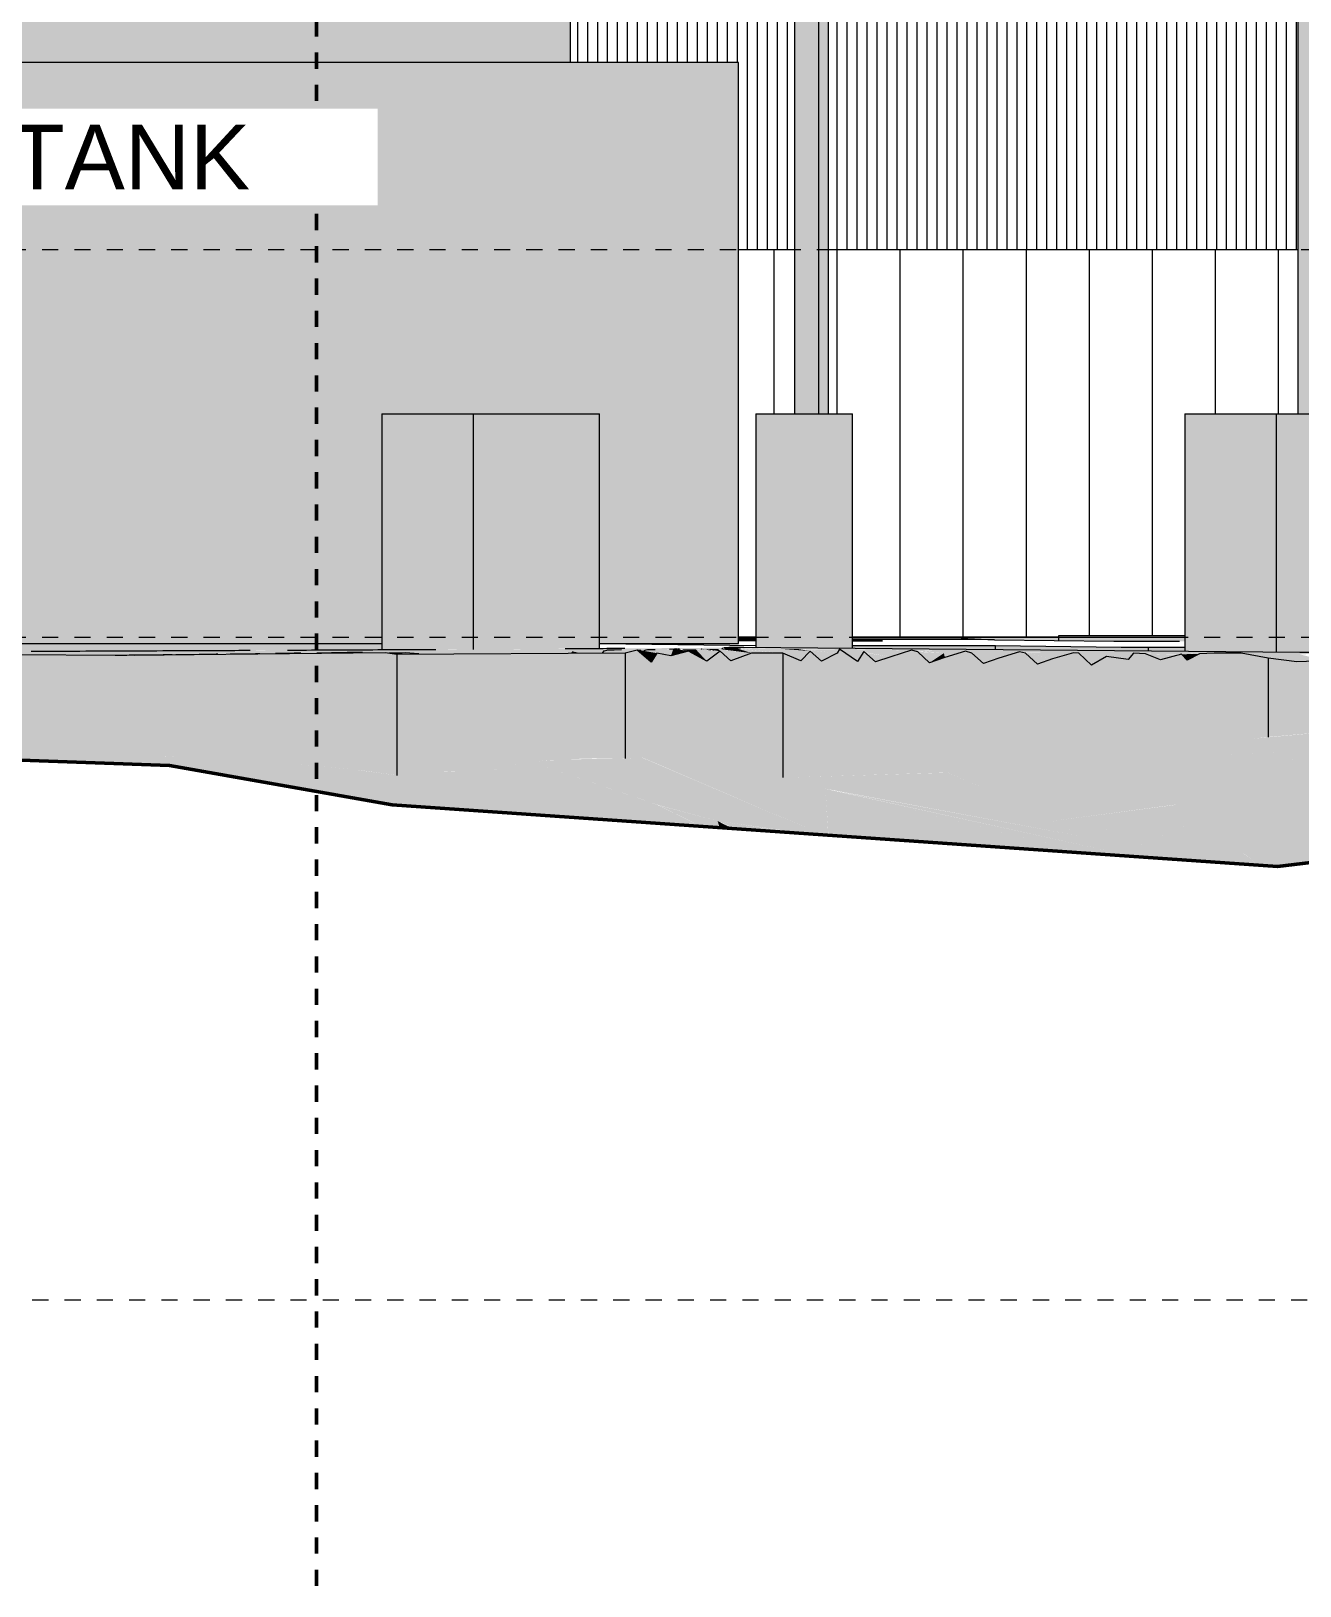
# Model space of a CAD drawing. Header units: metres. Extents: x -4613 to -4328, y -1 to 30.
# Drawn here: x -4534.2 to -4526.34, y -0.64 to 8.99 of the extents above; entities that cross this region are included whole.
import ezdxf

# ---------------------------------------------------------------- set-up
doc = ezdxf.new("R2010")
doc.units = ezdxf.units.M
doc.linetypes.add('AEC_Center', pattern=[0.024, 0.012, -0.004, 0.004, -0.004])
doc.linetypes.add('BOUNDARY', pattern=[0.016, 0.01, -0.003, 0, -0.003])
for name, color, linetype, lineweight in [('A-DETL', 90, 'Continuous', 13), ('A-FLOR', 192, 'Continuous', 5), ('A-FLOR-LEVL', 51, 'Continuous', 5), ('A-GENM', 13, 'Continuous', 5), ('A-WALL', 113, 'Continuous', 5), ('A-WALL-PATT', 111, 'Continuous', 5), ('C-TOPO', 7, 'Continuous', 5), ('G-ANNO-TEXT', 231, 'Continuous', 5), ('P-EQPM', 6, 'Continuous', 5), ('P-SANR-FIXT', 6, 'Continuous', 5)]:
    doc.layers.add(name, color=color, linetype=linetype, lineweight=lineweight)
doc.styles.add('Arial_1', font='arial.ttf', dxfattribs={"height": 0.4})

# ---------------------------------------------------------------- blocks, each defined once
blk = doc.blocks.new('Generic Models 4 - Generic Models 2-823071-SOUTH WEST')
at = {"layer": 'A-GENM'}
for points in [[(-4536.3021, 5.2), (-4536.0621, 5.2), (-4536.0621, 6.6218), (-4534.7135, 6.6218), (-4534.7135, 5.2), (-4533.066, 5.2), (-4533.066, 8.8), (-4536.3144, 8.8), (-4536.3144, 5.2)], [(-4533.066, 5.2), (-4532.025, 5.2), (-4532.025, 6.6218), (-4530.6763, 6.6218), (-4530.6763, 5.2), (-4529.8175, 5.2), (-4529.8175, 8.8), (-4533.066, 8.8), (-4533.066, 5.2849)]]:
    blk.add_hatch(color=256, dxfattribs=at).paths.add_polyline_path(points)
for p, q in [((-4536.316, 8.8), (-4536.316, 5.2)), ((-4533.066, 8.8), (-4536.316, 8.8)), ((-4529.816, 8.8), (-4533.066, 8.8)), ((-4529.816, 5.2), (-4529.816, 8.8)), ((-4536.316, 5.2), (-4536.0642, 5.2)), ((-4534.7142, 5.2), (-4533.066, 5.2)), ((-4533.066, 5.2), (-4532.0246, 5.2)), ((-4530.6752, 5.2), (-4529.816, 5.2))]:
    blk.add_line(p, q, dxfattribs=at)
blk = doc.blocks.new('Generic Models 6 - Generic Models 2-971374-SOUTH WEST')
at = {"layer": 'A-GENM'}
for points in [[(-4532.025, 5.1598), (-4531.4577, 5.1638), (-4531.4577, 6.6218), (-4532.025, 6.6218), (-4532.025, 5.16)], [(-4531.4577, 5.1629), (-4530.6763, 5.1687), (-4530.6763, 6.6218), (-4531.4577, 6.6218), (-4531.4577, 5.1638)], [(-4529.1091, 5.1691), (-4529.1091, 6.6218), (-4529.7091, 6.6218), (-4529.7091, 5.1744), (-4529.1595, 5.1696)], [(-4526.4821, 5.1463), (-4526.4821, 6.6218), (-4527.0495, 6.6218), (-4527.0495, 5.1512), (-4526.6279, 5.1475)], [(-4525.7008, 5.142), (-4525.7008, 6.6218), (-4526.4821, 6.6218), (-4526.4821, 5.1463), (-4525.8044, 5.1424), (-4525.7073, 5.142)]]:
    blk.add_hatch(color=256, dxfattribs=at).paths.add_polyline_path(points)
for p, q in [((-4532.025, 6.6218), (-4531.4577, 6.6218)), ((-4532.025, 6.6218), (-4532.025, 5.1598)), ((-4531.4577, 6.6218), (-4530.6763, 6.6218)), ((-4531.4577, 5.1629), (-4531.4577, 6.6218)), ((-4530.6763, 5.1677), (-4530.6763, 6.6218)), ((-4529.7091, 6.6218), (-4529.1091, 6.6218)), ((-4529.7091, 6.6218), (-4529.7091, 5.1744)), ((-4529.1091, 6.6218), (-4529.1091, 6.6218)), ((-4529.1091, 5.1691), (-4529.1091, 6.6218)), ((-4527.0495, 6.6218), (-4526.4821, 6.6218)), ((-4527.0495, 6.6218), (-4527.0495, 5.1512)), ((-4526.4821, 6.6218), (-4525.7008, 6.6218)), ((-4526.4821, 5.1463), (-4526.4821, 6.6218))]:
    blk.add_line(p, q, dxfattribs=at)
blk = doc.blocks.new('Generic Models 2 - Generic Models 2-983313-SOUTH WEST')
at = {"layer": 'A-GENM'}
blk.add_hatch(color=256, dxfattribs=at).paths.add_polyline_path([(-4536.8585, 5.2), (-4536.3144, 5.2), (-4536.3144, 8.8), (-4530.8585, 8.8), (-4530.8585, 9.2886), (-4536.8585, 9.2886), (-4536.8585, 5.4273)])
for p, q in [((-4536.8585, 9.2886), (-4530.8585, 9.2886)), ((-4536.8585, 5.2), (-4536.8585, 9.2886)), ((-4530.8585, 9.2886), (-4530.8585, 8.8)), ((-4536.3144, 5.2), (-4536.8585, 5.2))]:
    blk.add_line(p, q, dxfattribs=at)
blk = doc.blocks.new('Downpipe - L Spreader - Default-3252581-SOUTH WEST')
at = {"layer": 'P-SANR-FIXT'}
for points in [[(-4527.2283, 10.1709), (-4527.2244, 10.173), (-4527.2244, 10.6338), (-4527.2769, 10.6338), (-4527.2863, 10.6277), (-4527.2849, 10.2023), (-4527.25, 10.1793), (-4527.237, 10.173)], [(-4529.2612, 9.7918), (-4527.2283, 10.1709), (-4527.237, 10.173), (-4527.2663, 10.1893), (-4527.2863, 10.2021), (-4527.288, 10.172), (-4527.2902, 10.1709), (-4529.2815, 9.7995), (-4529.2699, 9.7939)], [(-4529.3191, 6.6218), (-4529.2573, 6.6218), (-4529.2573, 9.7925), (-4529.2612, 9.7918), (-4529.2699, 9.7939), (-4529.2829, 9.7992), (-4529.3191, 9.7918), (-4529.3191, 6.8516)]]:
    blk.add_hatch(color=256, dxfattribs=at).paths.add_polyline_path(points)
for p, q in [((-4527.2242, 10.6338), (-4527.2767, 10.6338)), ((-4527.2242, 10.1743), (-4527.2242, 10.6338)), ((-4529.2598, 9.7919), (-4527.227, 10.171)), ((-4529.2571, 6.6218), (-4529.2571, 9.7952))]:
    blk.add_line(p, q, dxfattribs=at)
for points, knots in [([(-4527.2242, 10.1743), (-4527.2242, 10.1738), (-4527.2245, 10.1718), (-4527.2275, 10.1701), (-4527.2363, 10.1723), (-4527.2472, 10.1776), (-4527.2577, 10.1837), (-4527.2662, 10.1892), (-4527.2738, 10.1943), (-4527.2801, 10.1988), (-4527.2833, 10.2011), (-4527.2849, 10.2023)], [0.3944422, 0.3944422, 0.3944422, 0.3944422, 0.4166667, 0.5, 0.5833333, 0.6666667, 0.7083333, 0.75, 0.7916667, 0.8125, 0.8333333, 0.8333333, 0.8333333, 0.8333333]), ([(-4529.2598, 9.7919), (-4529.2602, 9.7918), (-4529.2626, 9.7916), (-4529.2689, 9.7931), (-4529.2771, 9.797), (-4529.2814, 9.7994)], [0.4809899, 0.4809899, 0.4809899, 0.4809899, 0.5, 0.5833333, 0.6583709, 0.6583709, 0.6583709, 0.6583709])]:
    blk.add_open_spline(points, degree=3, knots=knots, dxfattribs=at)
blk = doc.blocks.new('Downpipe - L Spreader - Default-V22-SOUTH WEST')
at = {"layer": 'P-SANR-FIXT'}
for points in [[(-4524.2665, 10.06), (-4524.2675, 10.4369), (-4524.2849, 10.4366), (-4524.3169, 10.4357), (-4524.3157, 10.1145), (-4524.2987, 10.0915), (-4524.284, 10.0763)], [(-4524.1711, 9.9971), (-4524.1672, 9.9992), (-4524.1672, 10.46), (-4524.2354, 10.46), (-4524.2665, 10.4364), (-4524.2665, 10.06), (-4524.2278, 10.0285), (-4524.1929, 10.0055), (-4524.1799, 9.9992)], [(-4526.2993, 9.6809), (-4524.2665, 10.06), (-4524.2987, 10.0915), (-4524.3157, 10.1145), (-4524.3169, 10.1222), (-4526.3497, 9.7417), (-4526.3485, 9.7354), (-4526.3315, 9.7124), (-4526.3169, 9.6972)], [(-4526.204, 9.618), (-4524.1711, 9.9971), (-4524.1799, 9.9992), (-4524.2092, 10.0155), (-4524.2473, 10.0437), (-4524.2665, 10.06), (-4526.2993, 9.6809), (-4526.2606, 9.6494), (-4526.2257, 9.6264), (-4526.2127, 9.6201)], [(-4526.2993, 6.6218), (-4526.2993, 9.6809), (-4526.3315, 9.7124), (-4526.3485, 9.7354), (-4526.3497, 9.7417), (-4526.3485, 6.6218), (-4526.3109, 6.6218)], [(-4526.2734, 6.6218), (-4526.2001, 6.6218), (-4526.2001, 9.6187), (-4526.204, 9.618), (-4526.2127, 9.6201), (-4526.242, 9.6364), (-4526.2802, 9.6646), (-4526.2993, 9.6809), (-4526.2993, 6.6218), (-4526.2802, 6.6218)]]:
    blk.add_hatch(color=256, dxfattribs=at).paths.add_polyline_path(points)
for p, q in [((-4524.3171, 10.4365), (-4524.3171, 10.1195)), ((-4524.1671, 10.46), (-4524.2354, 10.46)), ((-4524.1671, 10.0005), (-4524.1671, 10.46)), ((-4524.3143, 10.1228), (-4526.3472, 9.7437)), ((-4526.2027, 9.6181), (-4524.1698, 9.9972)), ((-4526.3499, 9.7404), (-4526.3499, 6.6218)), ((-4526.1999, 6.6218), (-4526.1999, 9.6214))]:
    blk.add_line(p, q, dxfattribs=at)
for points, knots in [([(-4524.2665, 10.06), (-4524.2696, 10.0627), (-4524.2757, 10.0682), (-4524.2841, 10.0763), (-4524.2919, 10.0842), (-4524.2977, 10.0903), (-4524.3018, 10.095), (-4524.3056, 10.0995), (-4524.3097, 10.1046), (-4524.3134, 10.1101), (-4524.3159, 10.1147), (-4524.3171, 10.1183), (-4524.3171, 10.1201), (-4524.3169, 10.1208)], [0, 0, 0, 0, 0.0416667, 0.0833333, 0.125, 0.1666667, 0.1875, 0.2083333, 0.25, 0.2916667, 0.3333333, 0.375, 0.4166667, 0.4166667, 0.4166667, 0.4166667]), ([(-4524.1671, 10.0005), (-4524.1671, 10), (-4524.1673, 9.998), (-4524.1703, 9.9963), (-4524.1792, 9.9985), (-4524.1901, 10.0038), (-4524.2006, 10.0099), (-4524.2091, 10.0154), (-4524.2167, 10.0205), (-4524.223, 10.025), (-4524.2293, 10.0297), (-4524.2375, 10.0358), (-4524.2473, 10.0437), (-4524.257, 10.0518), (-4524.2633, 10.0573), (-4524.2665, 10.06)], [0.3944422, 0.3944422, 0.3944422, 0.3944422, 0.4166667, 0.5, 0.5833333, 0.6666667, 0.7083333, 0.75, 0.7916667, 0.8125, 0.8333333, 0.875, 0.9166667, 0.9583333, 1, 1, 1, 1]), ([(-4526.2993, 9.6809), (-4526.3024, 9.6837), (-4526.3085, 9.6892), (-4526.317, 9.6972), (-4526.3248, 9.705), (-4526.3305, 9.7112), (-4526.3347, 9.7159), (-4526.3385, 9.7204), (-4526.3425, 9.7255), (-4526.3462, 9.731), (-4526.3488, 9.7356), (-4526.35, 9.7392), (-4526.3499, 9.7428), (-4526.348, 9.7438), (-4526.3458, 9.7438)], [0, 0, 0, 0, 0.0416667, 0.0833333, 0.125, 0.1666667, 0.1875, 0.2083333, 0.25, 0.2916667, 0.3333333, 0.375, 0.4166667, 0.5, 0.5, 0.5, 0.5]), ([(-4526.2027, 9.6181), (-4526.2031, 9.618), (-4526.2055, 9.6178), (-4526.212, 9.6194), (-4526.223, 9.6247), (-4526.2334, 9.6308), (-4526.2419, 9.6363), (-4526.2495, 9.6414), (-4526.2558, 9.6459), (-4526.2622, 9.6506), (-4526.2703, 9.6567), (-4526.2802, 9.6646), (-4526.2899, 9.6726), (-4526.2962, 9.6781), (-4526.2993, 9.6809)], [0.4809899, 0.4809899, 0.4809899, 0.4809899, 0.5, 0.5833333, 0.6666667, 0.7083333, 0.75, 0.7916667, 0.8125, 0.8333333, 0.875, 0.9166667, 0.9583333, 1, 1, 1, 1])]:
    blk.add_open_spline(points, degree=3, knots=knots, dxfattribs=at)
blk = doc.blocks.new('Downpipe - L Spreader - Default-V23-SOUTH WEST')
at = {"layer": 'P-SANR-FIXT'}
for points in [[(-4527.3855, 10.2338), (-4527.3869, 10.6034), (-4527.4042, 10.6031), (-4527.4359, 10.6022), (-4527.4347, 10.2883), (-4527.4177, 10.2653), (-4527.403, 10.2501)], [(-4527.2902, 10.1709), (-4527.2863, 10.173), (-4527.2863, 10.6338), (-4527.3468, 10.6319), (-4527.3855, 10.6029), (-4527.3855, 10.2338), (-4527.3468, 10.2023), (-4527.3119, 10.1793), (-4527.2989, 10.173)], [(-4529.4183, 9.8547), (-4527.3855, 10.2338), (-4527.4215, 10.2699), (-4527.4347, 10.2883), (-4527.4359, 10.296), (-4529.4687, 9.9155), (-4529.4675, 9.9092), (-4529.4505, 9.8862), (-4529.4359, 9.871)], [(-4529.323, 9.7918), (-4527.2902, 10.1709), (-4527.2989, 10.173), (-4527.3282, 10.1893), (-4527.3663, 10.2175), (-4527.3855, 10.2338), (-4529.4183, 9.8547), (-4529.3796, 9.8232), (-4529.3447, 9.8002), (-4529.3318, 9.7939)], [(-4529.4183, 6.6218), (-4529.4183, 9.8547), (-4529.4505, 9.8862), (-4529.4675, 9.9092), (-4529.4687, 9.9155), (-4529.4675, 6.6218), (-4529.4301, 6.6218)], [(-4529.3927, 6.6218), (-4529.3191, 6.6218), (-4529.3191, 9.7925), (-4529.323, 9.7918), (-4529.3318, 9.7939), (-4529.3611, 9.8102), (-4529.3992, 9.8384), (-4529.4183, 9.8547), (-4529.4183, 6.6218), (-4529.3992, 6.6218)]]:
    blk.add_hatch(color=256, dxfattribs=at).paths.add_polyline_path(points)
for p, q in [((-4527.4361, 10.603), (-4527.4361, 10.2933)), ((-4527.2861, 10.6338), (-4527.3438, 10.6338)), ((-4527.2861, 10.1743), (-4527.2861, 10.6338)), ((-4527.4333, 10.2966), (-4529.4662, 9.9175)), ((-4529.3217, 9.7919), (-4527.2888, 10.171)), ((-4529.4689, 9.9142), (-4529.4689, 6.6218)), ((-4529.3189, 6.6218), (-4529.3189, 9.7952))]:
    blk.add_line(p, q, dxfattribs=at)
for points, knots in [([(-4527.3855, 10.2338), (-4527.3886, 10.2365), (-4527.3947, 10.242), (-4527.4031, 10.2501), (-4527.4109, 10.2579), (-4527.4167, 10.2641), (-4527.4208, 10.2688), (-4527.4246, 10.2732), (-4527.4287, 10.2784), (-4527.4324, 10.2839), (-4527.4349, 10.2884), (-4527.4361, 10.2921), (-4527.4361, 10.2939), (-4527.4359, 10.2946)], [0, 0, 0, 0, 0.0416667, 0.0833333, 0.125, 0.1666667, 0.1875, 0.2083333, 0.25, 0.2916667, 0.3333333, 0.375, 0.4166667, 0.4166667, 0.4166667, 0.4166667]), ([(-4527.2861, 10.1743), (-4527.2861, 10.1738), (-4527.2864, 10.1718), (-4527.2893, 10.1701), (-4527.2982, 10.1723), (-4527.3091, 10.1776), (-4527.3196, 10.1837), (-4527.3281, 10.1892), (-4527.3357, 10.1943), (-4527.342, 10.1988), (-4527.3483, 10.2035), (-4527.3565, 10.2096), (-4527.3663, 10.2174), (-4527.376, 10.2256), (-4527.3823, 10.2311), (-4527.3855, 10.2338)], [0.3944422, 0.3944422, 0.3944422, 0.3944422, 0.4166667, 0.5, 0.5833333, 0.6666667, 0.7083333, 0.75, 0.7916667, 0.8125, 0.8333333, 0.875, 0.9166667, 0.9583333, 1, 1, 1, 1]), ([(-4529.4183, 9.8547), (-4529.4214, 9.8575), (-4529.4275, 9.863), (-4529.436, 9.871), (-4529.4438, 9.8788), (-4529.4495, 9.885), (-4529.4537, 9.8896), (-4529.4575, 9.8941), (-4529.4615, 9.8993), (-4529.4653, 9.9047), (-4529.4678, 9.9093), (-4529.469, 9.913), (-4529.4689, 9.9165), (-4529.467, 9.9176), (-4529.4648, 9.9176)], [0, 0, 0, 0, 0.0416667, 0.0833333, 0.125, 0.1666667, 0.1875, 0.2083333, 0.25, 0.2916667, 0.3333333, 0.375, 0.4166667, 0.5, 0.5, 0.5, 0.5]), ([(-4529.3217, 9.7919), (-4529.3221, 9.7918), (-4529.3245, 9.7916), (-4529.331, 9.7932), (-4529.342, 9.7985), (-4529.3524, 9.8046), (-4529.361, 9.8101), (-4529.3685, 9.8152), (-4529.3748, 9.8197), (-4529.3812, 9.8243), (-4529.3893, 9.8305), (-4529.3992, 9.8384), (-4529.4089, 9.8464), (-4529.4153, 9.8519), (-4529.4183, 9.8547)], [0.4809899, 0.4809899, 0.4809899, 0.4809899, 0.5, 0.5833333, 0.6666667, 0.7083333, 0.75, 0.7916667, 0.8125, 0.8333333, 0.875, 0.9166667, 0.9583333, 1, 1, 1, 1])]:
    blk.add_open_spline(points, degree=3, knots=knots, dxfattribs=at)
blk = doc.blocks.new('grease trap - grease trap-1556562-SOUTH WEST')
at = {"layer": 'P-EQPM'}
for points in [[(-4527.0495, 5.2132), (-4527.0495, 5.25), (-4527.8317, 5.25), (-4527.8317, 5.2186), (-4527.3183, 5.214), (-4527.0834, 5.2136)], [(-4525.3459, 5.2033), (-4525.3459, 5.25), (-4525.7008, 5.25), (-4525.7008, 5.2039), (-4525.4772, 5.2035)]]:
    blk.add_hatch(color=256, dxfattribs=at).paths.add_polyline_path(points)
for p, q in [((-4527.8317, 5.25), (-4527.0495, 5.25)), ((-4527.8317, 5.2186), (-4527.8317, 5.25)), ((-4525.7008, 5.25), (-4525.3459, 5.25)), ((-4525.3459, 5.2033), (-4525.3459, 5.25))]:
    blk.add_line(p, q, dxfattribs=at)

msp = doc.modelspace()

# ---------------------------------------------------------------- hatches: boundary and pattern name
at = {"layer": 'A-FLOR'}
h = msp.add_hatch(color=256, dxfattribs=at)
h.paths.add_polyline_path([(-4536.1988, 5.139), (-4536.0621, 5.1424), (-4536.0638, 5.2), (-4536.3144, 5.2), (-4536.3144, 5.25), (-4536.8585, 5.25), (-4536.8585, 5.141), (-4536.294, 5.1393)])
h.paths.add_polyline_path([(-4534.7135, 5.1479), (-4532.025, 5.16), (-4532.025, 5.2), (-4534.7135, 5.2), (-4534.7135, 5.1488)])
h = msp.add_hatch(color=256, dxfattribs=at)
h.paths.add_polyline_path([(-4524.5022, 5.2093), (-4524.5022, 5.24), (-4525.3459, 5.24), (-4525.3459, 5.2107), (-4524.5566, 5.2094)])
h.paths.add_polyline_path([(-4527.8317, 5.2186), (-4527.8317, 5.24), (-4529.1091, 5.24), (-4529.1091, 5.235), (-4528.469, 5.2346), (-4528.2232, 5.2235), (-4528.0088, 5.2208)])
h.paths.add_polyline_path([(-4529.7818, 5.235), (-4529.7091, 5.235), (-4529.7091, 5.24), (-4529.8175, 5.24), (-4529.8175, 5.235)])
for points in [[(-4529.7091, 5.218), (-4529.7091, 5.2266), (-4529.7818, 5.2291), (-4529.8175, 5.2307), (-4529.8175, 5.2182), (-4529.7346, 5.218)], [(-4536.8416, 4.9962), (-4536.7972, 5.0167), (-4536.2915, 5.1351), (-4536.1089, 5.1355), (-4533.9925, 5.1276), (-4533.5571, 5.1271), (-4532.0231, 5.1431), (-4532.0016, 5.1424), (-4531.9833, 5.1404), (-4531.8547, 5.14), (-4531.7331, 5.1324), (-4530.8503, 5.14), (-4530.8399, 5.1498), (-4530.7952, 5.14), (-4530.6599, 5.14), (-4530.65, 5.1544), (-4530.6312, 5.1584), (-4530.4432, 5.1584), (-4530.442, 5.1574), (-4530.4175, 5.1567), (-4530.4021, 5.154), (-4530.3796, 5.1616), (-4530.0801, 5.1643), (-4530.0472, 5.1618), (-4530.044, 5.1662), (-4529.926, 5.1643), (-4529.9189, 5.1643), (-4529.9179, 5.1682), (-4529.7818, 5.1701), (-4529.7818, 5.175), (-4530.8906, 5.1662), (-4533.0719, 5.1548), (-4536.294, 5.1382), (-4537.5983, 5.1278), (-4537.5899, 5.0694), (-4536.8567, 4.9977)], [(-4526.6151, 5.1239), (-4526.3672, 5.14), (-4526.3385, 5.1327), (-4526.3385, 5.145), (-4529.7818, 5.175), (-4529.7818, 5.1701), (-4529.5741, 5.1682), (-4529.5418, 5.1663), (-4529.1895, 5.1646), (-4529.1892, 5.1646), (-4529.1857, 5.1622), (-4528.7986, 5.1583), (-4528.737, 5.1563), (-4528.7329, 5.1553), (-4528.469, 5.1533), (-4528.4042, 5.1513), (-4528.4009, 5.1502), (-4528.1481, 5.1484), (-4528.0665, 5.1463), (-4528.0601, 5.1449), (-4527.9313, 5.144), (-4527.7145, 5.1407), (-4527.7063, 5.1395), (-4527.5359, 5.1385), (-4527.3614, 5.1396), (-4527.202, 5.1336), (-4527.0714, 5.1342), (-4526.858, 5.14), (-4526.7011, 5.14), (-4526.6187, 5.1246)], [(-4528.2232, 5.1614), (-4528.2232, 5.1846), (-4529.1091, 5.186), (-4529.1091, 5.1691), (-4528.2389, 5.1616)], [(-4527.2777, 5.1532), (-4527.2777, 5.175), (-4527.5485, 5.1761), (-4528.2232, 5.1846), (-4528.2232, 5.1614), (-4527.3183, 5.1535)]]:
    msp.add_hatch(color=256, dxfattribs=at).paths.add_polyline_path(points)
h = msp.add_hatch(color=256, dxfattribs=at)
h.paths.add_polyline_path([(-4524.1299, 5.1281), (-4524.0098, 5.1311), (-4524.0098, 5.175), (-4525.7008, 5.175), (-4525.7008, 5.142), (-4524.7847, 5.14), (-4524.1538, 5.14), (-4524.1323, 5.1293)])
h.paths.add_polyline_path([(-4510.9747, 5.1484), (-4510.9747, 5.175), (-4511.6685, 5.1727), (-4510.9781, 5.1485)])
h.paths.add_polyline_path([(-4527.0495, 5.1512), (-4527.0495, 5.175), (-4527.2777, 5.175), (-4527.2777, 5.1532), (-4527.0882, 5.1515)])
h.paths.add_polyline_path([(-4521.568, 5.1525), (-4519.2633, 5.175), (-4521.568, 5.175), (-4521.568, 5.1532)])
h = msp.add_hatch(color=256, dxfattribs=at)
h.paths.add_polyline_path([(-4523.7422, 4.9383), (-4523.6799, 4.9475), (-4523.6496, 4.9386), (-4523.3931, 4.9417), (-4522.8729, 4.9461), (-4522.3291, 4.9539), (-4522.3175, 4.9464), (-4522.025, 4.9564), (-4521.9819, 4.9472), (-4521.8591, 4.9565), (-4522.9456, 5.0092), (-4523.8661, 5.0585), (-4524.0435, 5.0665), (-4523.9458, 4.9475), (-4523.9311, 4.9388), (-4523.9158, 4.9399), (-4523.748, 4.9384)])
h.paths.add_polyline_path([(-4526.336, 5.1321), (-4526.1676, 5.14), (-4525.7073, 5.142), (-4526.3385, 5.1424), (-4526.3385, 5.1327)])
at = {"layer": 'A-WALL-PATT'}
h = msp.add_hatch(dxfattribs=at)
h.set_pattern_fill('FP_4', color=256, style=0, pattern_type=2)
h.set_pattern_definition([(90, (-4502.975, 7.64), (-0.06186, 4e-18), [])])
h.paths.add_polyline_path([(-4529.8175, 7.64), (-4529.4687, 7.64), (-4529.4675, 9.9161), (-4529.4613, 9.9183), (-4527.4359, 10.2967), (-4527.4359, 10.545), (-4530.0894, 10.6841), (-4530.0894, 10.373), (-4530.0934, 10.3709), (-4532.1223, 9.9918), (-4532.1223, 9.2886), (-4530.8585, 9.2886), (-4530.8585, 8.8), (-4529.8175, 8.8), (-4529.8175, 7.7062)])
h.paths.add_polyline_path([(-4526.3977, 7.64), (-4526.3497, 7.64), (-4526.3485, 9.7423), (-4526.3423, 9.7445), (-4524.3169, 10.1229), (-4524.3169, 10.3815), (-4527.2244, 10.5339), (-4527.2244, 10.173), (-4527.2283, 10.1709), (-4529.2573, 9.7918), (-4529.2573, 7.64), (-4526.6279, 7.64)])
h.paths.add_polyline_path([(-4526.1382, 7.64), (-4523.1388, 7.64), (-4523.1376, 9.5723), (-4523.1314, 9.5745), (-4521.106, 9.9529), (-4521.106, 10.2133), (-4524.1054, 10.3705), (-4524.1054, 9.993), (-4524.1093, 9.9909), (-4526.1382, 9.6118), (-4526.1382, 7.7062)])
h.paths.add_polyline_path([(-4512.3589, 7.64), (-4508.8607, 7.64), (-4508.8595, 8.8823), (-4508.8533, 8.8845), (-4506.8279, 9.2629), (-4506.8279, 9.465), (-4510.5103, 9.658), (-4510.5103, 9.383), (-4510.5178, 9.3802), (-4512.5431, 9.0018), (-4512.5431, 7.64)])
h.paths.add_polyline_path([(-4512.7546, 7.64), (-4512.7534, 9.1323), (-4512.7472, 9.1345), (-4510.7218, 9.5129), (-4510.7218, 9.6691), (-4512.2154, 9.7473), (-4512.2154, 9.473), (-4512.2193, 9.4709), (-4514.2482, 9.0918), (-4514.2482, 7.64), (-4512.8192, 7.64)])
h.paths.add_polyline_path([(-4508.6492, 7.64), (-4506.9852, 7.64), (-4506.984, 8.7223), (-4506.9778, 8.7245), (-4504.9524, 9.1029), (-4504.9524, 9.3667), (-4506.6164, 9.4539), (-4506.6164, 9.133), (-4506.6224, 9.1305), (-4508.6492, 8.7518), (-4508.6492, 7.7062)])
h.paths.add_polyline_path([(-4506.7737, 7.64), (-4503.6969, 7.64), (-4503.6957, 8.5723), (-4503.6895, 8.5745), (-4502.9399, 8.7143), (-4502.9399, 9.2612), (-4504.7409, 9.3556), (-4504.7409, 8.973), (-4504.7448, 8.9709), (-4506.7737, 8.5918), (-4506.7737, 7.6906)])
h.paths.add_polyline_path([(-4522.9273, 7.64), (-4519.6438, 7.64), (-4519.6426, 9.4223), (-4519.6364, 9.4245), (-4517.6109, 9.8029), (-4517.6109, 10.0301), (-4520.8945, 10.2022), (-4520.8945, 9.823), (-4520.8984, 9.8209), (-4522.9273, 9.4418), (-4522.9273, 7.7062)])
h.paths.add_polyline_path([(-4503.4854, 7.64), (-4502.9399, 7.64), (-4502.9399, 8.5504), (-4503.4854, 8.448), (-4503.4854, 7.6472)])
h.paths.add_polyline_path([(-4519.4323, 7.64), (-4516.2071, 7.64), (-4516.2059, 9.3223), (-4516.1996, 9.3245), (-4514.1742, 9.7029), (-4514.1742, 9.85), (-4517.3994, 10.019), (-4517.3994, 9.673), (-4517.4033, 9.6709), (-4519.4323, 9.2918), (-4519.4323, 7.7062)])
h.paths.add_polyline_path([(-4514.4597, 7.64), (-4514.4585, 9.2223), (-4514.4523, 9.2245), (-4512.4269, 9.6029), (-4512.4269, 9.7584), (-4513.9627, 9.8389), (-4513.9627, 9.573), (-4513.9699, 9.5702), (-4515.9956, 9.1918), (-4515.9956, 7.64), (-4514.6604, 7.64)])
h.paths.add_polyline_path([(-4525.6914, 7.94), (-4526.0821, 7.94), (-4526.0821, 8.74), (-4525.6914, 8.74), (-4525.6914, 7.991)])
h.paths.add_polyline_path([(-4533.4079, 9.2886), (-4532.3338, 9.2886), (-4532.3326, 10.1223), (-4532.3264, 10.1245), (-4530.3009, 10.5029), (-4530.3009, 10.6952), (-4533.3734, 10.8585), (-4533.3734, 10.8662), (-4533.4079, 10.868), (-4533.4079, 9.4153)])
h = msp.add_hatch(dxfattribs=at)
h.set_pattern_fill('FP_3', color=256, style=0, pattern_type=2)
h.set_pattern_definition([(90, (-4519.438, 5.24), (-0.39069, 2e-17), []), (180, (-4519.438, 5.24), (-4e-16, -3), [])])
h.paths.add_polyline_path([(-4529.8175, 5.24), (-4529.7091, 5.24), (-4529.7091, 6.6218), (-4529.4687, 6.6218), (-4529.4687, 7.64), (-4529.8175, 7.64), (-4529.8175, 5.4273)])
h.paths.add_polyline_path([(-4522.7154, 5.24), (-4520.2727, 5.24), (-4520.2727, 5.9258), (-4520.3415, 5.9278), (-4520.3552, 5.9338), (-4520.3669, 5.9434), (-4520.3759, 5.9558), (-4520.3816, 5.9703), (-4520.3835, 5.9858), (-4520.3816, 6.0013), (-4520.3759, 6.0158), (-4520.3669, 6.0282), (-4520.3552, 6.0378), (-4520.3415, 6.0437), (-4520.3121, 6.0458), (-4520.0842, 6.0437), (-4520.0682, 6.0358), (-4520.0588, 6.0282), (-4520.0498, 6.0158), (-4520.0436, 5.997), (-4520.0422, 5.9858), (-4520.0441, 5.9703), (-4520.0498, 5.9558), (-4520.0588, 5.9434), (-4520.0705, 5.9338), (-4520.0842, 5.9278), (-4520.0989, 5.9258), (-4520.153, 5.9258), (-4520.153, 5.24), (-4519.6438, 5.24), (-4519.6438, 7.64), (-4522.9273, 7.64), (-4522.9273, 5.24)])
h.paths.add_polyline_path([(-4529.1091, 5.24), (-4527.8317, 5.24), (-4527.8317, 5.25), (-4527.0495, 5.25), (-4527.0495, 6.6218), (-4526.3497, 6.6218), (-4526.3497, 7.64), (-4529.2573, 7.64), (-4529.2573, 6.6218), (-4529.1091, 6.6218), (-4529.1091, 5.4273)])
h.paths.add_polyline_path([(-4523.1388, 5.24), (-4523.1388, 7.64), (-4523.7785, 7.64), (-4523.7785, 5.24), (-4523.1757, 5.24)])
h.paths.add_polyline_path([(-4524.4058, 5.24), (-4524.4058, 7.64), (-4526.1382, 7.64), (-4526.1382, 6.6218), (-4525.7008, 6.6218), (-4525.7008, 5.25), (-4525.3459, 5.25), (-4525.3459, 5.24), (-4524.5566, 5.24)])
at = {"layer": 'C-TOPO'}
for points in [[(-4531.9336, 4.3837), (-4531.9336, 5.1307), (-4532.0044, 5.1429), (-4533.5571, 5.1249), (-4535.1432, 5.1329), (-4536.1742, 5.1357), (-4536.4906, 4.9618), (-4537.5739, 4.9581), (-4537.5739, 4.5921), (-4535.7452, 4.5298), (-4535.4608, 4.5373), (-4535.1471, 4.5443), (-4534.8124, 4.5504), (-4534.7436, 4.5492), (-4534.3655, 4.5345), (-4534.1862, 4.529), (-4533.3466, 4.4992), (-4532.9486, 4.4779), (-4532.5425, 4.4496), (-4532.2325, 4.4228), (-4532.1455, 4.4128), (-4531.9362, 4.3841)], [(-4533.4991, 5.1278), (-4532.9446, 5.1319), (-4533.3801, 5.1292)], [(-4533.0522, 5.1332), (-4532.3815, 5.1392), (-4532.3815, 5.1413), (-4533.0411, 5.1333)], [(-4532.3987, 5.1382), (-4532.0363, 5.1432), (-4532.2412, 5.1431), (-4532.3858, 5.139)], [(-4531.9336, 5.1307), (-4531.8817, 5.1417), (-4531.9894, 5.1403)], [(-4531.9336, 4.3837), (-4531.6219, 4.4082), (-4531.3306, 4.4159), (-4531.2008, 4.448), (-4531.1033, 4.4684), (-4531.0685, 4.4693), (-4530.9859, 4.477), (-4530.9448, 4.478), (-4530.913, 4.4807), (-4530.878, 4.4809), (-4530.8379, 4.4844), (-4530.7705, 4.4861), (-4530.6804, 4.4885), (-4530.5838, 4.4879), (-4530.5179, 4.4899), (-4530.5179, 5.14), (-4531.9336, 5.1307), (-4531.9336, 4.3838)], [(-4531.9336, 5.1307), (-4531.7507, 5.1335), (-4531.8897, 5.14), (-4531.9212, 5.1334)], [(-4530.8508, 5.1395), (-4530.7952, 5.14), (-4530.8399, 5.1498), (-4530.8503, 5.14)], [(-4530.5179, 5.14), (-4530.65, 5.1544), (-4530.6599, 5.14), (-4530.5403, 5.14)], [(-4530.5179, 5.14), (-4530.4432, 5.1584), (-4530.6406, 5.1564), (-4530.65, 5.1544), (-4530.5403, 5.1424)], [(-4529.5418, 4.3687), (-4529.5418, 5.14), (-4529.7345, 5.14), (-4529.8638, 5.0919), (-4529.9303, 5.1531), (-4530.0115, 5.0896), (-4530.1262, 5.1522), (-4530.2343, 5.1244), (-4530.322, 5.14), (-4530.3573, 5.0848), (-4530.4432, 5.1584), (-4530.5179, 5.14), (-4530.5179, 4.488), (-4530.406, 4.4935), (-4529.6508, 4.382)], [(-4530.322, 5.14), (-4530.4201, 5.1572), (-4530.4412, 5.1567), (-4530.433, 5.1497), (-4530.3499, 5.1424)], [(-4530.3573, 5.0848), (-4530.322, 5.14), (-4530.433, 5.1497), (-4530.4217, 5.14)], [(-4530.2343, 5.1244), (-4530.2206, 5.1624), (-4530.3796, 5.1616), (-4530.4021, 5.154), (-4530.3102, 5.1379)], [(-4530.2343, 5.1244), (-4530.1262, 5.1522), (-4530.2206, 5.1624), (-4530.2287, 5.14)], [(-4530.1262, 5.1522), (-4530.191, 5.1641), (-4530.2137, 5.1616), (-4530.1807, 5.1581)], [(-4530.1262, 5.1522), (-4530.0809, 5.1643), (-4530.1725, 5.1624)], [(-4530.0115, 5.0896), (-4530.0809, 5.1643), (-4530.1262, 5.1522), (-4530.0157, 5.0919)], [(-4530.0115, 5.0896), (-4529.9303, 5.1531), (-4530.0801, 5.1634), (-4530.0438, 5.1244)], [(-4529.9303, 5.1531), (-4530.0455, 5.1643), (-4530.0471, 5.1618), (-4530.0115, 5.1592)], [(-4529.9303, 5.1531), (-4529.9413, 5.1663), (-4530.0275, 5.1643), (-4530.0115, 5.1625)], [(-4529.8638, 5.0919), (-4529.7345, 5.14), (-4529.9392, 5.1643), (-4529.9164, 5.1424)], [(-4529.8393, 5.1533), (-4529.8203, 5.1682), (-4529.9184, 5.1663), (-4529.9192, 5.1635), (-4529.8499, 5.1547)], [(-4529.7345, 5.14), (-4529.8203, 5.1682), (-4529.8393, 5.1533), (-4529.7536, 5.1424)], [(-4529.8039, 5.1701), (-4529.8203, 5.1682), (-4529.6994, 5.1701)], [(-4529.6198, 5.14), (-4529.5418, 5.14), (-4529.8144, 5.1663), (-4529.7345, 5.14)], [(-4529.5418, 5.14), (-4529.6994, 5.1701), (-4529.8012, 5.1663), (-4529.5659, 5.1424)], [(-4529.5418, 5.14), (-4529.5743, 5.1682), (-4529.6893, 5.1682), (-4529.5546, 5.1424)], [(-4529.4297, 5.093), (-4529.5743, 5.1682), (-4529.5418, 5.14)], [(-4529.4297, 5.093), (-4529.3724, 5.1531), (-4529.5743, 5.1682), (-4529.52, 5.14)], [(-4529.4597, 5.1597), (-4529.4492, 5.1663), (-4529.5418, 5.1658)], [(-4529.5418, 4.3687), (-4528.5102, 4.4005), (-4526.5342, 4.6205), (-4526.5342, 5.1089), (-4526.7011, 5.14), (-4526.8681, 5.14), (-4526.9596, 5.1356), (-4527.035, 5.096), (-4527.0714, 5.133), (-4527.202, 5.0983), (-4527.2944, 5.1363), (-4527.3689, 5.14), (-4527.4017, 5.1006), (-4527.5359, 5.12), (-4527.6288, 5.0663), (-4527.7068, 5.14), (-4527.7421, 5.1424), (-4527.8698, 5.1057), (-4527.9633, 5.0712), (-4528.0367, 5.14), (-4528.0747, 5.148), (-4528.2389, 5.0969), (-4528.2977, 5.0761), (-4528.3707, 5.14), (-4528.4092, 5.153), (-4528.5376, 5.1131), (-4528.6318, 5.081), (-4528.7046, 5.1481), (-4528.7436, 5.158), (-4528.9662, 5.0859), (-4529.0384, 5.1506), (-4529.078, 5.0879), (-4529.1892, 5.1646), (-4529.2054, 5.14), (-4529.3006, 5.0908), (-4529.3724, 5.1531), (-4529.4297, 5.093), (-4529.5418, 5.14), (-4529.5418, 4.6081)], [(-4529.3724, 5.1531), (-4529.4492, 5.1663), (-4529.4597, 5.1597), (-4529.3896, 5.1544)], [(-4529.2054, 5.14), (-4529.3407, 5.1646), (-4529.4297, 5.1642), (-4529.228, 5.1424)], [(-4529.3006, 5.0908), (-4529.2054, 5.14), (-4529.4297, 5.163), (-4529.3724, 5.1531), (-4529.3031, 5.093)], [(-4529.2054, 5.14), (-4529.1895, 5.1646), (-4529.3407, 5.1646), (-4529.2188, 5.1424)], [(-4529.0384, 5.1506), (-4529.1239, 5.1613), (-4529.1857, 5.1622), (-4529.1821, 5.1598), (-4529.078, 5.1532)], [(-4529.078, 5.0879), (-4529.0384, 5.1506), (-4529.1821, 5.1598), (-4529.0822, 5.0908)], [(-4528.8715, 5.1168), (-4529.0155, 5.1596), (-4529.1239, 5.1613), (-4529.0384, 5.1506), (-4529.0323, 5.1452), (-4528.9293, 5.127)], [(-4528.9662, 5.0859), (-4528.8715, 5.1168), (-4529.0293, 5.1424), (-4528.9685, 5.0879)], [(-4528.8715, 5.1168), (-4528.7436, 5.158), (-4529.0155, 5.1596), (-4528.9293, 5.134)], [(-4528.5426, 5.14), (-4528.7119, 5.1549), (-4528.7329, 5.1553), (-4528.7046, 5.1503), (-4528.5809, 5.1424)], [(-4528.6318, 5.081), (-4528.5426, 5.14), (-4528.7046, 5.1481), (-4528.6706, 5.1168)], [(-4528.5426, 5.14), (-4528.4092, 5.153), (-4528.6928, 5.1546), (-4528.5676, 5.1424)], [(-4528.6318, 5.081), (-4528.5376, 5.1131), (-4528.5426, 5.14), (-4528.5776, 5.1168)], [(-4528.5376, 5.1131), (-4528.4092, 5.153), (-4528.5426, 5.14)], [(-4528.2037, 5.1094), (-4528.365, 5.1496), (-4528.4009, 5.1502), (-4528.3707, 5.14), (-4528.3642, 5.1343), (-4528.2389, 5.1149)], [(-4528.2037, 5.1094), (-4528.0747, 5.148), (-4528.365, 5.1496), (-4528.2389, 5.1182)], [(-4528.2977, 5.0761), (-4528.2037, 5.1094), (-4528.3642, 5.1343), (-4528.3033, 5.081)], [(-4527.8698, 5.1057), (-4528.0417, 5.1447), (-4528.0483, 5.1424), (-4528.0367, 5.14), (-4528.0242, 5.1282), (-4527.8952, 5.1094)], [(-4527.8698, 5.1057), (-4527.7403, 5.143), (-4528.0301, 5.1424), (-4527.886, 5.1094)], [(-4527.9633, 5.0712), (-4527.8698, 5.1057), (-4528.0242, 5.1282), (-4527.9685, 5.0761)], [(-4527.5359, 5.12), (-4527.7054, 5.1386), (-4527.6984, 5.1321), (-4527.5485, 5.1209)], [(-4527.4017, 5.1006), (-4527.6023, 5.138), (-4527.7054, 5.1386), (-4527.5359, 5.12)], [(-4527.6288, 5.0663), (-4527.5359, 5.12), (-4527.6984, 5.1321), (-4527.634, 5.0712)], [(-4527.4017, 5.1006), (-4527.3689, 5.14), (-4527.6023, 5.138), (-4527.5058, 5.12)], [(-4527.202, 5.0983), (-4527.0714, 5.133), (-4527.2891, 5.1341), (-4527.2075, 5.1006)], [(-4527.0869, 5.133), (-4526.9596, 5.1356), (-4526.8681, 5.14), (-4527.0882, 5.133)], [(-4527.035, 5.096), (-4526.9596, 5.1356), (-4527.0714, 5.133), (-4527.0373, 5.0983)], [(-4526.3558, 5.0865), (-4526.3672, 5.14), (-4526.6151, 5.1239), (-4526.5241, 5.1089), (-4526.3977, 5.0921)], [(-4526.5342, 4.6205), (-4525.9586, 4.6708), (-4523.8661, 4.7469), (-4523.4059, 4.7453), (-4523.0859, 4.7677), (-4522.9115, 4.779), (-4522.6464, 4.7772), (-4522.3291, 4.808), (-4522.3291, 4.9539), (-4522.9681, 4.9386), (-4523.0585, 4.9168), (-4523.1419, 4.9424), (-4523.1604, 4.9337), (-4523.2452, 4.9168), (-4523.3528, 4.9168), (-4523.4109, 4.945), (-4523.5757, 4.9168), (-4523.6799, 4.9475), (-4523.8086, 4.8666), (-4523.9501, 4.95), (-4524.0714, 5.1013), (-4524.076, 5.1013), (-4524.1538, 5.14), (-4524.1856, 5.1024), (-4524.2793, 5.0279), (-4524.4042, 5.1044), (-4524.467, 5.1225), (-4524.4815, 5.1051), (-4524.594, 5.0307), (-4524.7867, 5.0783), (-4524.9463, 5.1096), (-4524.9609, 5.1248), (-4525.1225, 5.0356), (-4525.2118, 5.1256), (-4525.3132, 5.0376), (-4525.4772, 5.1166), (-4525.4894, 5.1273), (-4525.6511, 5.0405), (-4525.8273, 5.0853), (-4526.0022, 5.1188), (-4526.1797, 5.0925), (-4526.3558, 5.0865), (-4526.5342, 5.1089), (-4526.5342, 4.6493)], [(-4526.3558, 5.0865), (-4526.1797, 5.0925), (-4526.3672, 5.14), (-4526.3606, 5.1089)], [(-4527.211, 4.5), (-4524.0626, 4.6), (-4524.6327, 4.7203), (-4525.9586, 4.6708), (-4526.6279, 4.5795)], [(-4528.5142, 4.4001), (-4527.211, 4.5), (-4525.9586, 4.6708), (-4526.6279, 4.6101), (-4528.469, 4.4051)], [(-4531.8632, 4.1942), (-4532.2109, 4.4207), (-4532.5451, 4.4498), (-4532.8995, 4.4751), (-4533.2302, 4.4937), (-4533.6079, 4.5101), (-4534.1437, 4.5278), (-4534.5627, 4.5415), (-4534.7753, 4.5495), (-4534.6829, 4.4911), (-4533.3388, 4.4438), (-4531.9448, 4.1999), (-4531.8641, 4.1943)], [(-4527.211, 4.5), (-4523.0707, 4.5), (-4522.8984, 4.6), (-4524.0963, 4.5989), (-4526.6279, 4.5185)], [(-4530.0489, 4.0673), (-4530.3257, 4.2035), (-4531.1033, 4.4684), (-4531.168, 4.455), (-4531.2531, 4.436), (-4531.3306, 4.415), (-4530.1732, 4.076), (-4530.0577, 4.0679)], [(-4529.9452, 4.1), (-4530.5075, 4.4886), (-4530.5403, 4.4886), (-4530.9159, 4.4805), (-4530.9499, 4.4776), (-4531.0006, 4.4752), (-4531.0685, 4.4693), (-4531.1033, 4.4684), (-4530.3102, 4.1986), (-4529.9748, 4.108)], [(-4529.2926, 4.0144), (-4530.4191, 4.4948), (-4530.5059, 4.4875), (-4529.9452, 4.1), (-4529.3896, 4.0212), (-4529.3008, 4.015)], [(-4529.2596, 4.0121), (-4529.2772, 4.3), (-4529.6508, 4.382), (-4530.4161, 4.495), (-4529.2926, 4.0144), (-4529.2772, 4.0134)], [(-4528.5144, 4.4), (-4527.38, 4.4), (-4527.211, 4.5), (-4528.5142, 4.4001)], [(-4527.0072, 4.4), (-4527.211, 4.5), (-4527.38, 4.4), (-4527.211, 4.4)], [(-4523.2405, 4.4), (-4523.0707, 4.5), (-4527.211, 4.5), (-4523.4059, 4.4042)], [(-4523.4059, 4.4), (-4523.2405, 4.4), (-4527.211, 4.5), (-4525.5668, 4.4), (-4523.4117, 4.4)], [(-4525.7073, 4.4), (-4525.5668, 4.4), (-4527.211, 4.5), (-4527.0072, 4.4), (-4525.9112, 4.4)], [(-4530.1732, 4.076), (-4531.3322, 4.4155), (-4531.4609, 4.4139), (-4531.7123, 4.4026), (-4531.7152, 4.4021), (-4531.8105, 4.3955), (-4531.8332, 4.3934), (-4531.9442, 4.3849), (-4532.2109, 4.4207), (-4531.8632, 4.1942), (-4530.1779, 4.0764)], [(-4529.2772, 4.3), (-4528.5203, 4.3994), (-4529.5418, 4.3687), (-4529.6508, 4.382), (-4529.3896, 4.3247)], [(-4527.6637, 4), (-4528.2901, 4.3), (-4528.5155, 4.3996), (-4528.5203, 4.3994), (-4529.2772, 4.3), (-4527.8722, 4.0388)], [(-4528.2901, 4.3), (-4527.38, 4.4), (-4528.5148, 4.3997), (-4528.469, 4.3794)], [(-4527.8725, 4.1), (-4527.2431, 4.3), (-4527.38, 4.4), (-4528.2901, 4.3), (-4528.0813, 4.2)], [(-4527.2431, 4.3), (-4527.0072, 4.4), (-4527.38, 4.4)], [(-4527.1087, 4.2), (-4527.0072, 4.4), (-4527.2431, 4.3), (-4527.1102, 4.2011)], [(-4526.9692, 4.1), (-4527.0072, 4.4), (-4527.1087, 4.2), (-4527.0072, 4.1272)], [(-4525.3632, 4.1), (-4525.5668, 4.4), (-4527.0072, 4.4), (-4525.7073, 4.1628)], [(-4526.8323, 4), (-4526.4592, 4.3), (-4527.0072, 4.4), (-4526.9692, 4.1)], [(-4527.6509, 3.8997), (-4529.2772, 4.3), (-4529.2588, 4.0121), (-4527.6559, 3.9)], [(-4527.4195, 3.8835), (-4527.4539, 3.9), (-4529.2279, 4.2879), (-4527.6509, 3.8997), (-4527.4207, 3.8836)], [(-4527.4539, 3.9), (-4527.6637, 4), (-4529.2219, 4.2879), (-4527.5485, 3.9208)], [(-4527.8725, 4.1), (-4527.1102, 4.2011), (-4527.2431, 4.3), (-4527.8722, 4.1001)], [(-4526.6874, 3.9), (-4526.4592, 4.3), (-4526.8323, 4)], [(-4526.5539, 3.8229), (-4526.4592, 4.3), (-4526.6874, 3.9), (-4526.5914, 3.8256), (-4526.5585, 3.8233)], [(-4526.4757, 3.8175), (-4526.2767, 3.8419), (-4525.9112, 4.2), (-4526.4592, 4.3), (-4526.5539, 3.8229)], [(-4529.9323, 4.0592), (-4529.9452, 4.1), (-4530.3102, 4.1974), (-4530.0489, 4.0673), (-4529.9452, 4.0601)], [(-4527.6637, 4), (-4527.1087, 4.2), (-4527.8722, 4.0999)], [(-4527.6637, 4), (-4526.9692, 4.1), (-4527.1087, 4.2), (-4527.5485, 4.0415)], [(-4529.4183, 4.0232), (-4529.9452, 4.1), (-4529.8338, 4.0523)], [(-4529.8542, 4.0537), (-4529.9452, 4.1), (-4529.9323, 4.0592), (-4529.8903, 4.0562)], [(-4529.8399, 4.0527), (-4529.904, 4.079), (-4529.8499, 4.0534)], [(-4527.4539, 3.9), (-4526.9692, 4.1), (-4527.6637, 4), (-4527.5485, 3.9451)], [(-4527.4539, 3.9), (-4526.8323, 4), (-4526.9692, 4.1), (-4527.3455, 3.9447)], [(-4527.1172, 3.8623), (-4526.8323, 4), (-4527.4539, 3.9), (-4527.4179, 3.8834), (-4527.1789, 3.8666)], [(-4526.9595, 3.8513), (-4526.6874, 3.9), (-4526.8323, 4), (-4527.1172, 3.8623), (-4526.9692, 3.852)], [(-4526.5914, 3.8256), (-4526.6887, 3.8998), (-4526.9595, 3.8513), (-4526.6279, 3.8281)]]:
    msp.add_hatch(color=256, dxfattribs=at).paths.add_polyline_path(points)

# ---------------------------------------------------------------- linework, layer by layer
at = {"layer": 'A-DETL', "linetype": 'BOUNDARY', "lineweight": 50}
msp.add_line((-4532.4313, -0.6389), (-4532.4313, 26.8611), dxfattribs=at)
at = {"layer": 'A-DETL', "lineweight": 5}
for p in [(-4528.0958, 5.24), (-4527.2818, 5.24)]:
    msp.add_line(p, (-4527.0495, 5.24), dxfattribs=at)
at = {"layer": 'A-DETL', "lineweight": 50}
for p, q in [((-4533.341, 4.4442), (-4539.4373, 4.6571)), ((-4531.9623, 4.2011), (-4533.341, 4.4442)), ((-4521.3969, 4.4411), (-4526.4757, 3.8175)), ((-4526.4757, 3.8175), (-4531.9623, 4.2011))]:
    msp.add_line(p, q, dxfattribs=at)
at = {"layer": 'A-FLOR'}
for p, q in [((-4529.8175, 5.235), (-4529.7091, 5.235)), ((-4529.7346, 5.2269), (-4529.8175, 5.2307)), ((-4529.8175, 5.2182), (-4529.7091, 5.218)), ((-4529.7091, 5.2266), (-4529.7346, 5.2269)), ((-4529.7091, 5.2268), (-4529.7346, 5.2269)), ((-4529.1091, 5.235), (-4528.4781, 5.235)), ((-4528.2305, 5.2236), (-4529.1091, 5.2255)), ((-4528.9238, 5.2167), (-4529.1091, 5.219)), ((-4529.1091, 5.217), (-4528.9238, 5.2167)), ((-4528.4781, 5.235), (-4528.2305, 5.2236)), ((-4528.2305, 5.2236), (-4527.491, 5.2143)), ((-4527.491, 5.2143), (-4527.0834, 5.2136)), ((-4530.6743, 5.2), (-4529.7091, 5.1879)), ((-4526.3385, 5.145), (-4529.7818, 5.175)), ((-4528.2232, 5.1846), (-4529.1091, 5.186)), ((-4528.2232, 5.1614), (-4528.2232, 5.1846)), ((-4527.4443, 5.1748), (-4528.2232, 5.1846)), ((-4527.2777, 5.175), (-4527.4443, 5.1748)), ((-4527.2777, 5.175), (-4527.2777, 5.1532)), ((-4527.0495, 5.175), (-4527.2777, 5.175))]:
    msp.add_line(p, q, dxfattribs=at)
for points in [[(-4533.8961, 5.1513), (-4533.9959, 5.1508), (-4534.0968, 5.1504), (-4534.1988, 5.15)], [(-4533.6004, 5.1525), (-4533.6978, 5.1521), (-4533.7963, 5.1517), (-4533.8961, 5.1513)], [(-4533.312, 5.1537), (-4533.4068, 5.1533), (-4533.503, 5.1529), (-4533.6004, 5.1525)], [(-4533.0311, 5.155), (-4533.1234, 5.1546), (-4533.2171, 5.1542), (-4533.3119, 5.1537)], [(-4532.8409, 5.1559), (-4532.9037, 5.1556), (-4532.9671, 5.1553), (-4533.0311, 5.155)], [(-4532.4934, 5.1575), (-4532.5322, 5.1573), (-4532.5713, 5.1571), (-4532.6106, 5.1569)], [(-4532.237, 5.1588), (-4532.321, 5.1583), (-4532.4065, 5.1579), (-4532.4933, 5.1575)], [(-4531.9893, 5.16), (-4532.0704, 5.1596), (-4532.153, 5.1592), (-4532.237, 5.1588)], [(-4531.7507, 5.1612), (-4531.8287, 5.1608), (-4531.9083, 5.1604), (-4531.9893, 5.16)], [(-4531.6902, 5.1616), (-4531.7102, 5.1615), (-4531.7304, 5.1614), (-4531.7507, 5.1612)], [(-4530.7004, 5.1675), (-4530.762, 5.1671), (-4530.8255, 5.1667), (-4530.8906, 5.1662)], [(-4530.5205, 5.1687), (-4530.5787, 5.1683), (-4530.6386, 5.1679), (-4530.7004, 5.1675)], [(-4529.7818, 5.175), (-4529.8219, 5.1746), (-4529.8638, 5.1742), (-4529.9076, 5.1738)], [(-4525.1598, 5.14), (-4525.4027, 5.1408), (-4525.844, 5.1425), (-4526.1902, 5.1442), (-4526.3385, 5.145)]]:
    msp.add_open_spline(points, degree=3, dxfattribs=at)
at = {"layer": 'A-FLOR-LEVL', "linetype": 'AEC_Center'}
for p, q in [((-4612.1304, 7.64), (-4477.3218, 7.64)), ((-4612.1304, 5.24), (-4477.3218, 5.24)), ((-4605.3916, 1.134), (-4477.3218, 1.134))]:
    msp.add_line(p, q, dxfattribs=at)
at = {"layer": 'A-WALL'}
for p, q in [((-4529.8175, 7.64), (-4529.4687, 7.64)), ((-4529.2573, 7.64), (-4526.3497, 7.64)), ((-4529.8175, 5.24), (-4529.7091, 5.24)), ((-4529.1091, 5.24), (-4527.8317, 5.24))]:
    msp.add_line(p, q, dxfattribs=at)
at = {"layer": 'C-TOPO'}
for p, q in [((-4533.5571, 5.1249), (-4534.632, 5.1315)), ((-4533.4991, 5.1278), (-4533.5915, 5.1266)), ((-4533.1893, 5.1291), (-4533.5571, 5.1249)), ((-4533.2624, 5.1306), (-4533.3019, 5.1301)), ((-4532.7937, 5.1336), (-4533.1893, 5.1291)), ((-4533.041, 5.1333), (-4533.0522, 5.1332)), ((-4532.3987, 5.1382), (-4532.7937, 5.1336)), ((-4532.338, 5.1418), (-4532.4274, 5.1407)), ((-4532.0044, 5.1429), (-4532.3987, 5.1382)), ((-4532.1456, 5.1444), (-4532.237, 5.1432)), ((-4531.9336, 5.1307), (-4532.0044, 5.1429)), ((-4531.8817, 5.1417), (-4531.9832, 5.1404)), ((-4530.5179, 5.14), (-4531.9336, 5.1307)), ((-4531.9336, 5.1307), (-4531.9336, 4.3823)), ((-4531.7956, 5.1363), (-4531.8817, 5.1417)), ((-4530.8399, 5.1498), (-4530.8507, 5.1396)), ((-4530.65, 5.1544), (-4530.6599, 5.14)), ((-4530.4432, 5.1584), (-4530.5179, 5.14)), ((-4530.5179, 5.14), (-4530.5179, 4.4879)), ((-4530.3573, 5.0848), (-4530.4432, 5.1584)), ((-4530.4201, 5.1572), (-4530.4419, 5.1574)), ((-4530.322, 5.14), (-4530.3573, 5.0848)), ((-4530.2343, 5.1244), (-4530.322, 5.14)), ((-4530.1262, 5.1522), (-4530.2343, 5.1244)), ((-4530.1807, 5.1642), (-4530.1923, 5.164)), ((-4530.1796, 5.1643), (-4530.1802, 5.1643)), ((-4530.0115, 5.0896), (-4530.1262, 5.1522)), ((-4530.0445, 5.1658), (-4530.0472, 5.1618)), ((-4529.9303, 5.1531), (-4530.0115, 5.0896)), ((-4529.8638, 5.0919), (-4529.9303, 5.1531)), ((-4529.9179, 5.1682), (-4529.9192, 5.1635)), ((-4529.9105, 5.1683), (-4529.9179, 5.1682)), ((-4529.7345, 5.14), (-4529.8638, 5.0919)), ((-4529.5418, 5.14), (-4529.7345, 5.14)), ((-4529.5418, 5.14), (-4529.5418, 4.3687)), ((-4529.4297, 5.093), (-4529.5418, 5.14)), ((-4529.3724, 5.1531), (-4529.4297, 5.093)), ((-4529.3006, 5.0908), (-4529.3724, 5.1531)), ((-4529.2054, 5.14), (-4529.3006, 5.0908)), ((-4529.1895, 5.1646), (-4529.2054, 5.14)), ((-4529.1892, 5.1646), (-4529.1895, 5.1646)), ((-4529.078, 5.0879), (-4529.1892, 5.1646)), ((-4529.0384, 5.1506), (-4529.078, 5.0879)), ((-4528.9662, 5.0859), (-4529.0384, 5.1506)), ((-4528.8715, 5.1168), (-4528.9662, 5.0859)), ((-4528.7436, 5.158), (-4528.8715, 5.1168)), ((-4528.7433, 5.158), (-4528.7436, 5.158)), ((-4528.7046, 5.1481), (-4528.7433, 5.158)), ((-4528.6318, 5.081), (-4528.7046, 5.1481)), ((-4528.5376, 5.1131), (-4528.6318, 5.081)), ((-4528.4092, 5.153), (-4528.5376, 5.1131)), ((-4528.4088, 5.153), (-4528.4092, 5.153)), ((-4528.3707, 5.14), (-4528.4088, 5.153)), ((-4528.2977, 5.0761), (-4528.3707, 5.14)), ((-4528.2037, 5.1094), (-4528.2977, 5.0761)), ((-4528.0747, 5.148), (-4528.2037, 5.1094)), ((-4528.0744, 5.148), (-4528.0747, 5.148)), ((-4528.0367, 5.14), (-4528.0744, 5.148)), ((-4527.9633, 5.0712), (-4528.0367, 5.14)), ((-4527.8698, 5.1057), (-4527.9633, 5.0712)), ((-4527.7403, 5.143), (-4527.8698, 5.1057)), ((-4527.74, 5.143), (-4527.7403, 5.143)), ((-4527.7068, 5.14), (-4527.74, 5.143)), ((-4527.6288, 5.0663), (-4527.7068, 5.14)), ((-4527.5359, 5.12), (-4527.6288, 5.0663)), ((-4527.4017, 5.1006), (-4527.5359, 5.12)), ((-4527.3689, 5.14), (-4527.4017, 5.1006)), ((-4527.2944, 5.1363), (-4527.3689, 5.14)), ((-4527.294, 5.1363), (-4527.2944, 5.1363)), ((-4527.202, 5.0983), (-4527.294, 5.1363)), ((-4527.0714, 5.133), (-4527.202, 5.0983)), ((-4527.0711, 5.133), (-4527.0714, 5.133)), ((-4527.035, 5.096), (-4527.0711, 5.133)), ((-4526.9596, 5.1356), (-4527.035, 5.096)), ((-4526.8681, 5.14), (-4526.9596, 5.1356)), ((-4526.7011, 5.14), (-4526.8681, 5.14)), ((-4526.5342, 5.1089), (-4526.7011, 5.14)), ((-4526.5342, 5.1089), (-4526.5342, 4.6205)), ((-4526.3558, 5.0865), (-4526.5342, 5.1089)), ((-4526.1797, 5.0925), (-4526.3558, 5.0865))]:
    msp.add_line(p, q, dxfattribs=at)
at = {"layer": 'C-TOPO', "flags": 128}
for points in [[(-4533.6053, 5.1265), (-4533.6185, 5.1263), (-4533.6769, 5.1256)], [(-4533.3246, 5.1298), (-4533.3801, 5.1292), (-4533.4991, 5.1278)], [(-4533.0522, 5.1332), (-4533.1568, 5.1319), (-4533.2624, 5.1306)], [(-4532.7811, 5.1364), (-4532.8076, 5.1361), (-4532.965, 5.1342)], [(-4532.5282, 5.1395), (-4532.5695, 5.139), (-4532.6847, 5.1376)], [(-4532.2381, 5.1431), (-4532.2412, 5.1431), (-4532.338, 5.1418)], [(-4530.5403, 5.1596), (-4530.5854, 5.159), (-4530.6312, 5.1584)], [(-4530.3796, 5.1616), (-4530.3909, 5.1578), (-4530.4021, 5.154)], [(-4530.1951, 5.164), (-4530.2123, 5.1638), (-4530.2442, 5.1634)], [(-4529.8039, 5.1701), (-4529.8598, 5.1691), (-4529.9022, 5.1685)]]:
    msp.add_lwpolyline(points, dxfattribs=at)
at = {"layer": 'C-TOPO'}
for centre, major_axis, ratio, start_param, end_param in [((-4540.6765, 5.2401), (11.5162, 0.5293), 0.09553, 5.764484, 5.767823), ((-4540.5611, 5.1628), (11.4004, 0.0301), 0.005462, 5.816522, 5.822028), ((-4540.5611, 5.1628), (11.4004, 0.0301), 0.005462, 5.822128, 5.825947)]:
    msp.add_ellipse(centre, major_axis=major_axis, ratio=ratio, start_param=start_param, end_param=end_param, dxfattribs=at)

# ---------------------------------------------------------------- block references
at = {"layer": 'A-GENM'}
for name in ['Generic Models 2 - Generic Models 2-983313-SOUTH WEST', 'Generic Models 4 - Generic Models 2-823071-SOUTH WEST', 'Generic Models 6 - Generic Models 2-971374-SOUTH WEST']:
    msp.add_blockref(name, (0, 0), dxfattribs=at)
at = {"layer": 'P-EQPM'}
msp.add_blockref('grease trap - grease trap-1556562-SOUTH WEST', (0, 0), dxfattribs=at)
at = {"layer": 'P-SANR-FIXT'}
for name in ['Downpipe - L Spreader - Default-V23-SOUTH WEST', 'Downpipe - L Spreader - Default-3252581-SOUTH WEST', 'Downpipe - L Spreader - Default-V22-SOUTH WEST']:
    msp.add_blockref(name, (0, 0), dxfattribs=at)

# ---------------------------------------------------------------- next in the draw order: texts
at = {"layer": 'G-ANNO-TEXT', "color": 7, "insert": (-4535.7598, 8.4138), "char_height": 0.4, "width": 3.607594, "attachment_point": 1, "style": 'Arial_1', "bg_fill": 3, "box_fill_scale": 1.25, "bg_fill_color": 256, "bg_fill_true_color": 13158600, "bg_fill_transparency": 0}
msp.add_mtext('FIRE TANK', dxfattribs=at)

doc.saveas('drawing.dxf')
